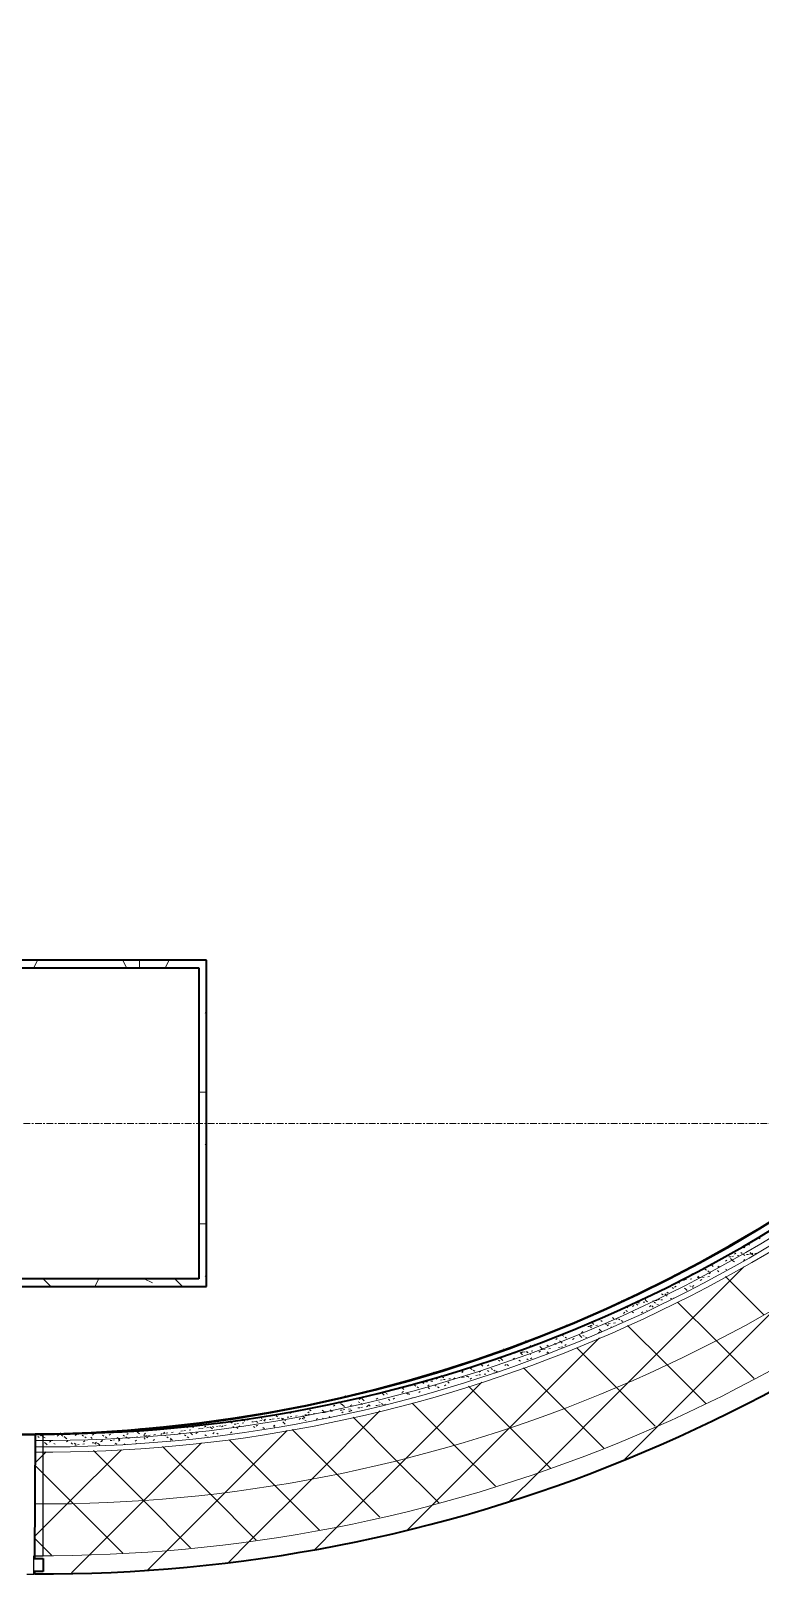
# Model space of a CAD drawing. Header units: millimetres. Extents: x -4948 to 42228, y -4856 to 69378.
# Drawn here: x 34360 to 35768, y -778 to 2201 of the extents above; entities that cross this region are included whole.
import ezdxf

# ---------------------------------------------------------------- set-up
doc = ezdxf.new("R2010")
doc.units = ezdxf.units.MM
doc.linetypes.add('Линия сетки', pattern=[22.225, 12.7, -3.175, 3.175, -3.175])
for name, color, linetype, lineweight in [('A-FLOR', 192, 'Continuous', 13), ('A-GLAZ', 151, 'Continuous', 13), ('A-GLAZ-CWMG', 51, 'Continuous', 9), ('A-PART', 2, 'Continuous', 9), ('A-WALL', 113, 'Continuous', 13), ('A-WALL-PATT', 111, 'Continuous', 13), ('I-WALL', 2, 'Continuous', 13), ('S-GRID', 1, 'Continuous', 30)]:
    doc.layers.add(name, color=color, linetype=linetype, lineweight=lineweight)

# ---------------------------------------------------------------- blocks, each defined once
blk = doc.blocks.new('27ELB-RD-AR-0000-BIM_rvt-1-1 этаж отм_ _0_000 лотки')
at = {"layer": 'A-GLAZ', "lineweight": 9}
h = blk.add_hatch(dxfattribs=at)
h.set_pattern_fill('FP_2', color=252, style=0, pattern_type=2)
h.set_pattern_definition([(45, (0, 0), (-141.4214, 141.4214), [])])
h.paths.add_polyline_path([(34553.6, -772.4), (34578.2, -771.6), (34677.8, -761.9), (34559.7, -771.9)], flags=0)
h.paths.add_polyline_path([(34739.3, -755.8), (34771.1, -752.7), (34857.4, -738.5), (34751.8, -754)], flags=0)
h.paths.add_polyline_path([(34923.5, -727.6), (34976.2, -718), (34995.4, -712.6), (34942.3, -723.7)], flags=0)
h.paths.add_polyline_path([(35105.5, -688), (35168.1, -672.2), (35216.4, -657.6), (35109.3, -686.9)], flags=0)
h.paths.add_polyline_path([(35284.3, -637.1), (35336.6, -621.2), (35392.7, -600.2), (35315.3, -626.5)], flags=0)
h.paths.add_polyline_path([(35459.4, -575.2), (35518.1, -553.2), (35565.4, -531.8), (35496.2, -560.1)], flags=0)
h.paths.add_polyline_path([(35629.8, -502.7), (35694.7, -473.4), (35731.1, -453.9), (35672.3, -482.2)], flags=0)
h.paths.add_polyline_path([(35794.6, -420.2), (35880.9, -372.9), (35880.9, -372), (35828.2, -401.4)], flags=0)
h.paths.add_polyline_path([(35952.8, -328.4), (36030.5, -280.2), (36034.9, -275.7), (36007, -293.6)], flags=0)
h.paths.add_polyline_path([(36102.5, -228.9), (36188.2, -167.7), (36191.6, -163.7), (36103.5, -228.1)], flags=0)
h.paths.add_polyline_path([(36238.3, -126.8), (36349.2, -34.8), (36479.5, 87.6), (36479.3, 87.1), (36337.7, -44.4), (36247.9, -118.7)], flags=0)
at = {"layer": 'A-FLOR', "color": 252, "lineweight": 9}
for start, end in [(297.218, 298.5788), (293.3091, 294.7791), (288.9904, 290.9948), (285.1188, 287.2319), (281.2484, 283.5007), (277.3792, 279.8192), (271.7241, 272.7957), (273.5112, 276.2234)]:
    blk.add_arc((34384.5, 2192.6), 2700, start, end, dxfattribs=at)
at = {"layer": 'A-GLAZ', "color": 252, "lineweight": 9}
for start, end in [(294.7972, 297.0254), (291.2231, 293.4349), (287.64, 289.8495), (284.051, 286.2719), (280.4579, 282.7069), (276.862, 279.1645), (273.264, 275.6686), (270, 272.2958)]:
    blk.add_arc((34384.5, 2192.5), 2970.5, start, end, dxfattribs=at)
at = {"layer": 'A-GLAZ-CWMG', "color": 252, "lineweight": 25, "extrusion": (0, 0, -1)}
for p, q in [((34383.9, -508), (34333.9, -508)), ((34383.9, -743), (34383.9, -508)), ((34365.9, -778), (34365.9, -743)), ((34365.9, -743), (34383.9, -743)), ((34351.9, -778), (34365.9, -778))]:
    blk.add_line(p, q, dxfattribs=at)
at = {"layer": 'A-PART', "color": 252}
for start, end in [(297.218, 298.5788), (293.3091, 294.7791), (288.9904, 290.9948), (285.1188, 287.2319), (281.2484, 283.5007), (277.3792, 279.8192), (271.7241, 272.7957), (273.5112, 276.2234)]:
    blk.add_arc((34384.5, 2192.6), 2700, start, end, dxfattribs=at)
at = {"layer": 'A-WALL', "color": 252, "lineweight": 35}
for p, q in [((34368.2, -507.4), (34366.8, -748)), ((34383.9, -773), (34366.6, -773)), ((34366.6, -773), (34366.6, -777.4)), ((34366.8, -748), (34383.9, -748)), ((34383.9, -748), (34383.9, -773))]:
    blk.add_line(p, q, dxfattribs=at)
for radius in [2700, 2970]:
    blk.add_arc((34384.5, 2192.5), radius, 269.6541, 314.8609, dxfattribs=at)
at = {"layer": 'A-WALL', "color": 252, "lineweight": 9}
for radius in [2712.5, 2735, 2725, 2835, 2935]:
    blk.add_arc((34384.5, 2192.5), radius, 269.6541, 314.8609, dxfattribs=at)
at = {"layer": 'A-WALL-PATT', "color": 252, "linetype": 'Continuous', "lineweight": 9}
for p, q in [((34365.3, 392.1), (34372.8, 407.1)), ((34429.7, 406.4), (34493.2, 406.4)), ((34543.9, 393.8), (34537.2, 407.1)), ((34569.4, 392.1), (34569.4, 406.4)), ((34619.3, 392.1), (34626.8, 407.1)), ((34683.7, 406.4), (34698.9, 406.4)), ((34696.3, 304.7), (34698.9, 309.9)), ((34683.9, 152.4), (34698.9, 152.4)), ((34696.3, 50.7), (34698.9, 55.9)), ((34683.9, -101.6), (34698.9, -101.6)), ((35734.4, -148), (35737.1, -146)), ((35735.8, -145.8), (35738.2, -148.1)), ((35744.4, -141.3), (35747.2, -143.1)), ((35749.8, -136.3), (35751.9, -134.6)), ((35764.6, -128.9), (35767.5, -130.7)), ((35765.1, -126.5), (35765.4, -126.8)), ((35693.9, -152.3), (35693.6, -151.3)), ((35700.9, -173.8), (35703.6, -171.7)), ((35707.4, -165.6), (35710.7, -165.2)), ((35710.2, -168.5), (35712.6, -170.7)), ((35712.6, -170.7), (35712.6, -170.7)), ((35712.6, -170.7), (35713.4, -171.4)), ((35712.8, -164.9), (35716.2, -164.5)), ((35713.4, -171.4), (35715, -173)), ((35715.1, -173.2), (35717.9, -175)), ((35718.1, -160.6), (35720.7, -158.6)), ((35723.2, -163.5), (35726.5, -163.1)), ((35730, -157.4), (35732.8, -159.2)), ((35735.2, -172.5), (35737.9, -170.5)), ((35735.3, -160.8), (35738.2, -162.6)), ((35741.5, -161.1), (35744.9, -160.7)), ((35747, -160.4), (35750.3, -160)), ((35748.4, -157.4), (35750.7, -159.5)), ((35750.6, -160.8), (35753.2, -158.7)), ((35750.7, -159.5), (35750.7, -159.5)), ((35750.7, -159.5), (35753.2, -161.8)), ((35757.3, -159), (35760.7, -158.6)), ((34483.3, -222.9), (34490.8, -207.9)), ((34594.8, -215.9), (34578.8, -207.9)), ((34696.3, -203.3), (34698.9, -198.1)), ((35515.4, -405.7), (35736.2, -184.8)), ((35604.2, -200), (35602.8, -199.5)), ((35632.3, -208.4), (35635.6, -207.9)), ((35636, -198.5), (35636.8, -197.8)), ((35646.2, -205.1), (35647.9, -206.2)), ((35647.3, -203.1), (35649.6, -205.2)), ((35647.9, -206.2), (35649, -206.9)), ((35649.6, -205.2), (35649.7, -205.4)), ((35650.7, -206), (35654, -205.5)), ((35656.2, -205.2), (35659.5, -204.8)), ((35661.1, -189.3), (35664, -191.1)), ((35666.5, -192.8), (35669.3, -194.6)), ((35666.5, -203.9), (35669.8, -203.4)), ((35669.2, -198.1), (35671.9, -196)), ((35672, -179.7), (35674.4, -181.8)), ((35674.4, -181.8), (35674.4, -181.8)), ((35674.4, -181.8), (35676.9, -184.1)), ((35685.4, -192), (35687.9, -194.2)), ((35685.6, -185.5), (35688.3, -183.5)), ((35774.4, -277.7), (35700.5, -203.7)), ((35700.7, -189.3), (35703.3, -190.9)), ((34398.6, -222.9), (34384.8, -209.1)), ((34652.6, -222.9), (34638.8, -209.1)), ((35577.4, -237.1), (35580.2, -238.9)), ((35583.5, -237), (35585.8, -239)), ((35587.2, -235.9), (35589.8, -233.9)), ((35592.4, -221.4), (35595.1, -223.1)), ((35597.6, -224.7), (35600.5, -226.5)), ((35602.5, -224.2), (35605.2, -222.2)), ((35609.1, -214.3), (35611.6, -216.5)), ((35616.5, -210.5), (35619.8, -210)), ((35619.6, -211.1), (35622.3, -209)), ((35621.7, -225.8), (35624.1, -228)), ((35622, -209.7), (35625.3, -209.3)), ((35624.1, -228), (35624.1, -228)), ((35624.1, -228), (35626.5, -230.2)), ((35631.8, -221.2), (35634.7, -223)), ((35636.8, -223), (35639.5, -220.9)), ((35637.2, -224.6), (35638.3, -225.3)), ((35652.1, -211.2), (35654.8, -209.2)), ((35500.6, -250.5), (35499.9, -249.7)), ((35508.8, -260.8), (35509.5, -261.4)), ((35509.5, -261.4), (35509.5, -261.4)), ((35509.5, -261.4), (35512, -263.7)), ((35521.2, -261.5), (35523.9, -259.5)), ((35524.3, -253.8), (35526.3, -255)), ((35525.7, -255.3), (35529, -254.9)), ((35528.8, -256.7), (35531.6, -258.5)), ((35531.1, -254.6), (35534.5, -254.1)), ((35537.6, -248.9), (35540.2, -246.9)), ((35541.5, -253.2), (35544.8, -252.8)), ((35545.4, -248.1), (35547.7, -250.3)), ((35547.7, -250.3), (35547.7, -250.3)), ((35547.7, -250.3), (35550.2, -252.5)), ((35553.7, -261.7), (35556.3, -259.6)), ((35558.8, -260.4), (35561.2, -262.7)), ((35559.8, -250.8), (35562.2, -250.5)), ((35562.2, -250.5), (35563.2, -250.4)), ((35563, -253.2), (35565.8, -255)), ((35565.3, -250.1), (35568.7, -249.6)), ((35568.4, -256.6), (35571.2, -258.4)), ((35570.8, -248.5), (35573.5, -246.5)), ((35573.4, -489), (35797.2, -265.2)), ((35575.7, -248.7), (35579, -248.3)), ((35585.8, -239), (35585.9, -239.1)), ((35585.9, -239.1), (35585.9, -239.1)), ((35585.9, -239.1), (35588.4, -241.4)), ((35594, -246.3), (35597.4, -245.9)), ((35599.5, -245.6), (35600.3, -245.5)), ((35682, -326.6), (35608, -252.7)), ((35392.9, -299), (35394.9, -297)), ((35439.1, -299.4), (35441.8, -297.3)), ((35444.2, -293.8), (35446.7, -296.1)), ((35450.6, -298.1), (35453.9, -297.6)), ((35454.5, -287.6), (35457.1, -285.6)), ((35454.6, -285.2), (35457.4, -287)), ((35460, -288.6), (35462.8, -290.4)), ((35469, -295.6), (35472.3, -295.2)), ((35472.4, -299), (35475, -296.9)), ((35474.5, -294.9), (35477.8, -294.5)), ((35482.4, -282.7), (35484.9, -285)), ((35484.8, -293.6), (35488.1, -293.1)), ((35488.8, -286.4), (35491.4, -284.4)), ((35494.2, -285.1), (35497, -286.9)), ((35495, -294.3), (35495.1, -294.3)), ((35499.5, -288.5), (35502.3, -290.3)), ((35504.1, -274.6), (35506.7, -272.6)), ((35508.5, -269), (35511.4, -270.8)), ((35587.3, -373.4), (35511.7, -297.8)), ((35520.6, -271.5), (35523, -273.8)), ((35538.4, -273.4), (35541, -271.4)), ((35548.1, -268.9), (35549.5, -269.9)), ((35283.4, -496.2), (35457.6, -322)), ((35315.3, -328.2), (35315, -327.2)), ((35373.1, -324.9), (35375.8, -322.9)), ((35385.8, -317.1), (35388.6, -318.9)), ((35391.1, -320.5), (35393.9, -322.3)), ((35405.6, -325.1), (35408.3, -323)), ((35407.4, -306.2), (35408.5, -307.3)), ((35416.4, -302.6), (35419.8, -302.1)), ((35418.7, -316.6), (35421, -318.7)), ((35421, -318.7), (35421, -318.7)), ((35421, -318.7), (35423.5, -321)), ((35422.8, -311.9), (35425.4, -309.9)), ((35425.3, -317.1), (35428.1, -318.9)), ((35430.7, -320.5), (35433.1, -322)), ((35434.8, -300.1), (35438.1, -299.7)), ((35439.7, -301), (35442.5, -302.8)), ((35440.3, -299.4), (35443.6, -299)), ((35455.3, -312.1), (35457.9, -310.1)), ((35456.9, -305.4), (35459.2, -307.6)), ((35459.2, -307.6), (35459.2, -307.6)), ((35459.2, -307.6), (35461.2, -309.4)), ((35479.2, -300.9), (35479.7, -301.2)), ((35755.8, -400.5), (35682, -326.6)), ((35272.7, -344.1), (35272.4, -343.2)), ((35281.1, -353.3), (35284.4, -352.8)), ((35282.7, -352.6), (35285.6, -354.4)), ((35291.4, -351.9), (35294.7, -351.5)), ((35304.1, -350), (35306.5, -352.2)), ((35306.4, -351.1), (35309.1, -349)), ((35306.5, -352.2), (35306.5, -352.2)), ((35306.5, -352.2), (35309, -354.4)), ((35309.8, -349.5), (35313.1, -349.1)), ((35315.3, -348.8), (35318.6, -348.3)), ((35316.9, -349.1), (35319.7, -350.9)), ((35322.3, -352.5), (35325.1, -354.3)), ((35323.5, -337.9), (35325, -336.8)), ((35325.6, -347.4), (35328.9, -347)), ((35332.8, -333.9), (35334.1, -334.8)), ((35340.7, -349.8), (35343.4, -347.8)), ((35342.3, -338.9), (35344.7, -341)), ((35344, -345), (35347.3, -344.6)), ((35344.7, -341), (35344.7, -341)), ((35344.7, -341), (35346.1, -342.3)), ((35346.1, -342.3), (35347.1, -343.3)), ((35349.5, -344.3), (35352.8, -343.8)), ((35355.7, -351.1), (35356.4, -351.8)), ((35356, -338.1), (35358.7, -336)), ((35356.5, -349), (35359.2, -350.8)), ((35359.8, -342.9), (35363.1, -342.5)), ((35370.8, -332.9), (35371.1, -333)), ((35371.1, -333), (35373.7, -334.7)), ((35378.2, -340.5), (35381.5, -340.1)), ((35380.5, -327.7), (35381.9, -329)), ((35381.9, -329), (35382.8, -329.9)), ((35382.8, -329.9), (35382.8, -329.9)), ((35382.8, -329.9), (35385.3, -332.1)), ((35383.6, -339.8), (35387, -339.3)), ((35390.3, -336.8), (35393, -334.8)), ((35489.7, -417.2), (35413.7, -341.2)), ((35189.6, -383.5), (35192, -385.6)), ((35191.9, -388.8), (35194.5, -386.8)), ((35192, -385.6), (35192, -385.6)), ((35192, -385.6), (35194.4, -387.9)), ((35199.3, -370), (35199.7, -368.8)), ((35208.5, -381.1), (35211.4, -382.9)), ((35213.9, -384.5), (35216.7, -386.3)), ((35225.1, -388.4), (35227.8, -386.3)), ((35227.8, -372.3), (35230.1, -374.5)), ((35230.1, -374.5), (35230.1, -374.5)), ((35230.1, -374.5), (35232.6, -376.7)), ((35241.2, -384.6), (35243.7, -386.8)), ((35241.5, -375.8), (35244.1, -373.8)), ((35248.1, -381), (35250.9, -382.8)), ((35253.4, -384.4), (35256.3, -386.2)), ((35256.8, -364.1), (35259.4, -362)), ((35257.6, -388.5), (35260.2, -386.5)), ((35262.5, -364.9), (35265.3, -366.7)), ((35266, -361.2), (35268.3, -363.3)), ((35268.3, -363.3), (35268.3, -363.3)), ((35268.3, -363.3), (35270.8, -365.6)), ((35274.7, -375.4), (35277.4, -373.3)), ((35279.4, -373.4), (35281.8, -375.7)), ((35291.1, -362.8), (35291.3, -362.7)), ((35291.3, -362.7), (35293.7, -360.8)), ((35302, -364.8), (35304.8, -366.7)), ((35388.3, -457.2), (35310.5, -379.5)), ((35317.5, -362.3), (35320, -364.5)), ((35324.3, -362.4), (35327, -360.4)), ((35662.8, -448.8), (35587.3, -373.4)), ((35084, -554.2), (35230.5, -407.6)), ((35092.6, -414.8), (35095.3, -412.7)), ((35100.1, -413.1), (35103, -414.9)), ((35100.5, -409.9), (35101.3, -409.8)), ((35105.5, -416.5), (35108.3, -418.3)), ((35113.6, -406), (35115.6, -407.9)), ((35115.6, -407.9), (35115.6, -407.9)), ((35115.6, -407.9), (35118.1, -410.2)), ((35116.4, -407.8), (35119.7, -407.4)), ((35121.9, -407.1), (35125.2, -406.7)), ((35125.9, -414.3), (35128.5, -412.3)), ((35132.2, -405.8), (35135.5, -405.3)), ((35136.9, -388.8), (35136.1, -388)), ((35139.7, -413), (35142.5, -414.9)), ((35142.2, -401.8), (35144.9, -399.7)), ((35145, -416.5), (35147.9, -418.3)), ((35150.6, -403.3), (35153.9, -402.9)), ((35151.5, -394.7), (35153.8, -396.7)), ((35153.8, -396.7), (35153.8, -396.7)), ((35153.8, -396.7), (35156.3, -399)), ((35154.1, -396.9), (35156.9, -398.7)), ((35156.1, -402.6), (35159.4, -402.2)), ((35158.4, -414.5), (35161, -412.5)), ((35164.8, -406.9), (35167.3, -409.1)), ((35166.4, -401.3), (35169.7, -400.8)), ((35175.5, -401.4), (35177.1, -400.1)), ((35177.1, -400.1), (35178.1, -399.3)), ((35184.7, -398.8), (35188.1, -398.4)), ((35190.2, -398.1), (35193.6, -397.7)), ((35193.6, -396.9), (35196.4, -398.7)), ((35200.6, -396.8), (35203.9, -396.3)), ((35203, -395.7), (35205.5, -398)), ((35285.2, -495.5), (35204.9, -415.3)), ((35208, -401.5), (35210.6, -399.5)), ((35218.9, -394.3), (35222.3, -393.9)), ((35224.4, -393.6), (35227.7, -393.2)), ((35234.7, -392.3), (35238.1, -391.8)), ((35253.1, -389.8), (35254.5, -389.7)), ((35338.8, -582.2), (35515.4, -405.7)), ((34952.9, -445.7), (34955, -447)), ((34967.3, -434.3), (34966.5, -433.4)), ((34991.7, -445.1), (34994.6, -446.9)), ((34993.4, -440.7), (34996, -438.7)), ((34998.7, -439.2), (35001.1, -441.3)), ((35001.1, -441.3), (35001.1, -441.3)), ((35001.1, -441.3), (35003.5, -443.6)), ((35026.6, -440.3), (35029.3, -438.3)), ((35031.3, -445.1), (35034.1, -446.9)), ((35036.9, -428), (35039.2, -430.2)), ((35039.2, -430.2), (35039.2, -430.2)), ((35039.2, -430.2), (35041.7, -432.5)), ((35043, -427.8), (35045.7, -425.7)), ((35045.7, -429), (35048.5, -430.8)), ((35050.3, -440.3), (35052.8, -442.6)), ((35059.1, -440.5), (35061.8, -438.4)), ((35075.6, -417.4), (35077.4, -419)), ((35076.2, -427.3), (35078.9, -425.3)), ((35077.4, -419), (35077.4, -419)), ((35077.4, -419), (35079.9, -421.3)), ((35085.2, -428.9), (35088, -430.7)), ((35088.5, -429.2), (35090.9, -431.4)), ((35095.8, -437.4), (35096.1, -437.2)), ((35108.7, -427.5), (35111.4, -425.4)), ((35126.6, -418), (35129.1, -420.3)), ((35565.2, -492.7), (35489.7, -417.2)), ((34833.4, -472.2), (34835.8, -474.5)), ((34854.6, -475.2), (34857.9, -474.7)), ((34859.8, -468), (34862.5, -465.9)), ((34860.1, -474.5), (34863.4, -474)), ((34870.4, -473.1), (34873.7, -472.7)), ((34872.8, -462.2), (34874, -463.3)), ((34874.3, -455.9), (34875.7, -454.5)), ((34884.2, -472.6), (34884.6, -473)), ((34884.6, -473), (34886.5, -474.8)), ((34886.5, -474.8), (34886.5, -474.8)), ((34886.5, -474.8), (34889, -477)), ((34888.8, -470.7), (34892.1, -470.2)), ((34894.2, -466.7), (34896.8, -464.7)), ((34894.3, -470), (34897.6, -469.5)), ((34897.7, -461.1), (34900.6, -462.9)), ((34902.7, -594.1), (35033.6, -463.1)), ((34904.6, -468.6), (34907.9, -468.2)), ((34922.4, -461.5), (34924.7, -463.6)), ((34923, -466.2), (34926.3, -465.7)), ((34924.7, -463.6), (34924.7, -463.6)), ((34924.7, -463.6), (34925.8, -464.6)), ((34925.8, -464.6), (34927.2, -465.9)), ((34927.4, -466.3), (34930.1, -464.3)), ((34928.5, -465.5), (34931.8, -465)), ((34935.8, -473.8), (34937, -474.9)), ((34937.3, -461), (34938.5, -461.8)), ((34938.5, -461.8), (34940.1, -462.8)), ((34938.8, -464.1), (34942.1, -463.7)), ((34943.8, -453.7), (34946.4, -451.7)), ((34957.2, -461.7), (34960.5, -461.2)), ((34957.5, -448.6), (34960.4, -450.4)), ((34959.9, -466.4), (34962.5, -464.4)), ((34960.5, -450.3), (34962.9, -452.5)), ((34962.6, -461), (34966, -460.5)), ((34962.9, -452.5), (34962.9, -452.5)), ((34962.9, -452.5), (34965.4, -454.7)), ((34973, -459.6), (34976.3, -459.2)), ((34973.9, -462.6), (34976.4, -464.9)), ((34976.8, -460.9), (34979.7, -462.7)), ((34977, -453.3), (34977.6, -452.8)), ((34977.6, -452.8), (34979.7, -451.3)), ((35065.2, -558.4), (34981.8, -475)), ((34991.3, -457.2), (34994.7, -456.7)), ((34996.8, -456.5), (35000.2, -456)), ((34997.1, -448.6), (34999.9, -450.4)), ((35007.2, -455.1), (35010.5, -454.7)), ((35009.5, -453.5), (35012.2, -451.4)), ((35012.1, -451.5), (35014.6, -453.7)), ((35025.5, -452.7), (35028.8, -452.2)), ((35031, -452), (35034.3, -451.5)), ((35036.6, -448.5), (35039.5, -450.3)), ((35041.3, -450.6), (35044.7, -450.2)), ((35176.3, -528.1), (35096, -447.8)), ((35466, -535), (35388.3, -457.2)), ((34417.2, -506.3), (34416.9, -505.3)), ((34466.2, -504.8), (34467.3, -505.8)), ((34515.1, -503.5), (34516.5, -504.8)), ((34564.9, -503), (34567.2, -505.1)), ((34567.2, -505.1), (34567.2, -505.1)), ((34567.2, -505.1), (34569.7, -507.4)), ((34572.4, -497.5), (34572.4, -496.5)), ((34578.5, -508.3), (34581.1, -506.2)), ((34610.4, -493.7), (34610.1, -492.8)), ((34611, -508.4), (34613.6, -506.4)), ((34615.3, -506.7), (34618.6, -506.2)), ((34616.5, -504.1), (34618.9, -506.3)), ((34620.8, -506), (34624.1, -505.5)), ((34628.1, -495.3), (34628.5, -494.9)), ((34631.1, -504.6), (34634.4, -504.2)), ((34633, -494.5), (34634, -495.2)), ((34645.3, -507.2), (34647.1, -505.8)), ((34647.1, -505.8), (34647.9, -505.1)), ((34649.5, -502.2), (34652.8, -501.7)), ((34654.6, -492.9), (34657.1, -495.2)), ((34655, -501.5), (34658.3, -501)), ((34660.6, -495.4), (34663.2, -493.4)), ((34665.3, -500.1), (34668.6, -499.7)), ((34667.3, -504.5), (34669.6, -506.7)), ((34670.7, -493.3), (34673.5, -495.1)), ((34678.5, -506.8), (34681.2, -504.7)), ((34683.7, -497.7), (34687, -497.2)), ((34689.2, -497), (34692.5, -496.5)), ((34694.9, -494.2), (34697.5, -492.2)), ((34699.5, -495.6), (34702.8, -495.2)), ((34705.4, -493.4), (34707.8, -495.5)), ((34707.8, -495.5), (34707.8, -495.5)), ((34707.8, -495.5), (34710.3, -497.8)), ((34710.2, -493.2), (34713.1, -495)), ((34711, -506.9), (34713.7, -504.9)), ((34717.9, -493.2), (34721.2, -492.7)), ((34718.8, -505.6), (34721.3, -507.9)), ((34719.9, -481.3), (34719.6, -480.4)), ((34723.4, -492.5), (34726.7, -492)), ((34728.1, -493.8), (34730.8, -491.7)), ((34733.7, -491.1), (34737, -490.7)), ((34734.7, -620.6), (34854.8, -500.5)), ((34744.2, -482.7), (34746, -484.4)), ((34745.3, -505.7), (34748, -503.6)), ((34746, -484.4), (34746, -484.4)), ((34746, -484.4), (34748.4, -486.6)), ((34749.8, -493.1), (34751.5, -494.2)), ((34751.5, -494.2), (34752.6, -494.9)), ((34752, -488.7), (34755.4, -488.2)), ((34757, -494.5), (34759.5, -496.8)), ((34757.5, -488), (34760.9, -487.5)), ((34760.6, -493.9), (34762.5, -492.5)), ((34762.5, -492.5), (34763.3, -491.9)), ((34767.3, -479.1), (34767.5, -479.2)), ((34767.9, -486.6), (34771.2, -486.2)), ((34770.1, -480.8), (34772.9, -482.6)), ((34777.7, -480.8), (34780.4, -478.7)), ((34786.2, -484.2), (34789.5, -483.7)), ((34789.3, -493.1), (34792.2, -494.9)), ((34791.7, -483.5), (34795, -483)), ((34794.9, -492.7), (34797.6, -490.7)), ((34795.2, -483.3), (34797.7, -485.6)), ((34802, -482.1), (34805.4, -481.7)), ((34804.3, -477.3), (34807.1, -479.1)), ((34807.8, -494.9), (34810.2, -497.1)), ((34809.6, -480.7), (34812.4, -482.5)), ((34810.2, -480.9), (34812.9, -478.9)), ((34810.2, -497.1), (34810.2, -497.1)), ((34810.2, -497.1), (34810.6, -497.5)), ((34820.4, -479.7), (34823.7, -479.2)), ((34825.9, -479), (34829.2, -478.5)), ((34828.2, -492.3), (34830.8, -490.2)), ((34828.9, -493), (34830.8, -494.2)), ((34836.2, -477.6), (34839.6, -477.2)), ((34843.8, -477.2), (34846.6, -479)), ((34844.5, -479.7), (34845.1, -479.3)), ((34845.1, -479.3), (34847.2, -477.7)), ((34846, -483.8), (34848.4, -485.9)), ((34848.4, -485.9), (34848.4, -485.9)), ((34848.4, -485.9), (34850.8, -488.2)), ((34849.2, -480.6), (34852, -482.4)), ((34950.1, -584.7), (34864.4, -499)), ((34877.8, -479.3), (34880.4, -477.2)), ((34883.4, -477.2), (34886.2, -479)), ((34888.7, -480.6), (34891.5, -482.4)), ((34910.3, -479.4), (34912.9, -477.4)), ((34922.9, -477.1), (34924.1, -477.8)), ((35134.8, -644.8), (35283.4, -496.2)), ((35362.9, -573.3), (35285.2, -495.5)), ((35506.6, -555.9), (35573.2, -489.3)), ((34369.9, -507.9), (34369.6, -506.9)), ((34373.5, -512.1), (34376, -514.4)), ((34378.4, -511.3), (34381.1, -509.2)), ((34379.5, -509.9), (34382.3, -511.7)), ((34384.8, -513.3), (34387.6, -515.1)), ((34386.1, -523.7), (34388.5, -525.8)), ((34388.5, -525.8), (34388.5, -525.8)), ((34388.5, -525.8), (34391, -528.1)), ((34395.6, -523.2), (34398.2, -521.1)), ((34404.1, -525.6), (34406.9, -527.4)), ((34410.9, -511.4), (34413.6, -509.4)), ((34419, -509.8), (34421.8, -511.6)), ((34424.3, -512.5), (34426.7, -514.7)), ((34424.4, -513.2), (34427.2, -515)), ((34426.7, -514.7), (34426.7, -514.7)), ((34426.7, -514.7), (34429.1, -517)), ((34428.8, -522.8), (34431.5, -520.7)), ((34437.7, -524.8), (34440.2, -527.1)), ((34443.6, -525.5), (34446.5, -527.3)), ((34444.4, -529.2), (34447.7, -528.8)), ((34445.2, -510.2), (34447.9, -508.2)), ((34449.9, -528.5), (34453.2, -528)), ((34458.6, -509.8), (34461.4, -511.6)), ((34460.2, -527.1), (34463.5, -526.7)), ((34461.3, -522.9), (34464, -520.9)), ((34463.9, -513.2), (34466.7, -515)), ((34475.9, -513.7), (34478.4, -515.9)), ((34478.4, -509.8), (34481.1, -507.7)), ((34478.5, -524.7), (34481.9, -524.3)), ((34483.2, -525.5), (34486, -527.3)), ((34484.1, -524), (34487.4, -523.5)), ((34488.5, -525.2), (34490.9, -527.4)), ((34490.9, -527.4), (34490.9, -527.4)), ((34490.9, -527.4), (34492.7, -529.1)), ((34494.4, -522.6), (34497.7, -522.2)), ((34495.6, -521.7), (34498.3, -519.6)), ((34498.1, -509.7), (34500.9, -511.5)), ((34503.5, -513.1), (34506.3, -514.9)), ((34510.9, -509.9), (34513.6, -507.9)), ((34512.7, -520.2), (34516.1, -519.8)), ((34518.2, -519.5), (34521.6, -519)), ((34522.7, -525.4), (34525.6, -527.2)), ((34526.7, -514.1), (34528.4, -515.6)), ((34528.4, -515.6), (34529, -516.2)), ((34528.6, -518.1), (34531.9, -517.7)), ((34528.9, -521.3), (34531.5, -519.2)), ((34529, -516.2), (34529, -516.2)), ((34529, -516.2), (34531.5, -518.5)), ((34537.7, -509.6), (34540.5, -511.4)), ((34540.1, -526.4), (34541.6, -527.7)), ((34543, -513), (34545.8, -514.8)), ((34545.2, -508.7), (34547.9, -506.6)), ((34546.9, -515.7), (34550.2, -515.3)), ((34552.4, -515), (34555.8, -514.5)), ((34561.3, -521.4), (34564, -519.4)), ((34562.3, -525.3), (34563.5, -526.1)), ((34562.8, -513.6), (34566.1, -513.2)), ((34562.8, -513.6), (34562.8, -513.6)), ((34577.2, -509.5), (34580, -511.3)), ((34578.3, -515.2), (34580.7, -517.5)), ((34578.8, -635.1), (34689.5, -524.4)), ((34581.1, -511.2), (34584.4, -510.7)), ((34582.6, -513), (34585.4, -514.8)), ((34586.6, -510.5), (34589.9, -510)), ((34595.7, -520.2), (34598.3, -518.1)), ((34596.9, -509.1), (34600.3, -508.7)), ((34705.8, -623.3), (34614, -531.4)), ((34616.8, -509.5), (34619.6, -511.3)), ((34622.1, -512.9), (34624.9, -514.7)), ((34628.9, -519.7), (34631.6, -517.7)), ((34629.1, -515.7), (34631.4, -517.8)), ((34631.4, -517.8), (34631.4, -517.8)), ((34631.4, -517.8), (34633.4, -519.6)), ((34656.3, -509.4), (34659.1, -511.2)), ((34661.7, -512.8), (34664.5, -514.6)), ((34669.6, -506.7), (34669.6, -506.7)), ((34669.6, -506.7), (34672.1, -508.9)), ((34695.9, -509.3), (34698.7, -511.1)), ((34701.2, -512.7), (34702, -513.2)), ((34735.4, -509.3), (34735.7, -509.4)), ((34829.7, -605.7), (34742.4, -518.5)), ((35256.7, -608.4), (35176.3, -528.1)), ((34367.9, -563.2), (34389.2, -541.8)), ((34431.8, -640.7), (34534.6, -537.9)), ((34576.4, -635.3), (34480.5, -539.4)), ((34951.3, -686.9), (35084, -554.2)), ((35147.7, -640.9), (35065.2, -558.4)), ((34440.2, -640.5), (34367.9, -568.2)), ((34782.2, -714.5), (34902.7, -594.1)), ((35033.6, -668.2), (34950.1, -584.7)), ((35283.8, -637.2), (35338.8, -582.2)), ((34624.1, -731.2), (34734.7, -620.6)), ((34795, -712.5), (34705.8, -623.3)), ((34917, -693), (34829.7, -605.7)), ((34367, -705.5), (34431.8, -640.7)), ((34537.5, -737.8), (34440.2, -640.5)), ((34474.4, -739.5), (34578.8, -635.1)), ((34668.3, -727.1), (34576.4, -635.3)), ((35086.5, -693.1), (35134.8, -644.8)), ((34399.8, -741.5), (34367, -708.7)), ((34741.2, -755.5), (34782.2, -714.5)), ((34907.1, -731), (34951.3, -686.9)), ((34438.3, -775.7), (34474.4, -739.5)), ((34585.6, -769.7), (34624.1, -731.2))]:
    blk.add_line(p, q, dxfattribs=at)
at = {"layer": 'I-WALL', "color": 252, "lineweight": 35}
for p, q in [((34698.9, 407.1), (34068.9, 407.1)), ((34083.9, 392.1), (34683.9, 392.1)), ((34683.9, 392.1), (34683.9, -207.9)), ((34698.9, 392.1), (34698.9, 407.1)), ((34698.9, -222.9), (34698.9, 392.1)), ((34683.9, -207.9), (34083.9, -207.9)), ((34068.9, -222.9), (34683.9, -222.9)), ((34683.9, -222.9), (34698.9, -222.9))]:
    blk.add_line(p, q, dxfattribs=at)
for radius in [2775.1, 2776.1]:
    blk.add_arc((34333.9, 2267.1), radius, 270, 359.5767, dxfattribs=at)
blk = doc.blocks.new('27ELB-RD-KR2-0000-BIM_rvt-1-1 этаж отм_ _0_000 лотки')
at = {"layer": 'A-WALL', "color": 252, "lineweight": 15}
for start, end in [(298.5143, 300.6084), (294.7122, 296.7377), (290.9234, 292.8687), (287.1531, 289.0013), (283.4107, 285.1353), (279.7127, 281.2707), (272.6322, 273.5453), (276.0929, 277.4074)]:
    blk.add_arc((34383.4, 2192.9), 2700.8, start, end, dxfattribs=at)
at = {"layer": 'S-GRID', "color": 252, "linetype": 'Линия сетки', "lineweight": 9}
blk.add_line((-4948, 92.1), (41228.1, 92.1), dxfattribs=at)

msp = doc.modelspace()

# ---------------------------------------------------------------- block references
at = {"lineweight": 5}
for name in ['27ELB-RD-KR2-0000-BIM_rvt-1-1 этаж отм_ _0_000 лотки', '27ELB-RD-AR-0000-BIM_rvt-1-1 этаж отм_ _0_000 лотки']:
    msp.add_blockref(name, (0, 0), dxfattribs=at)

doc.saveas('drawing.dxf')
